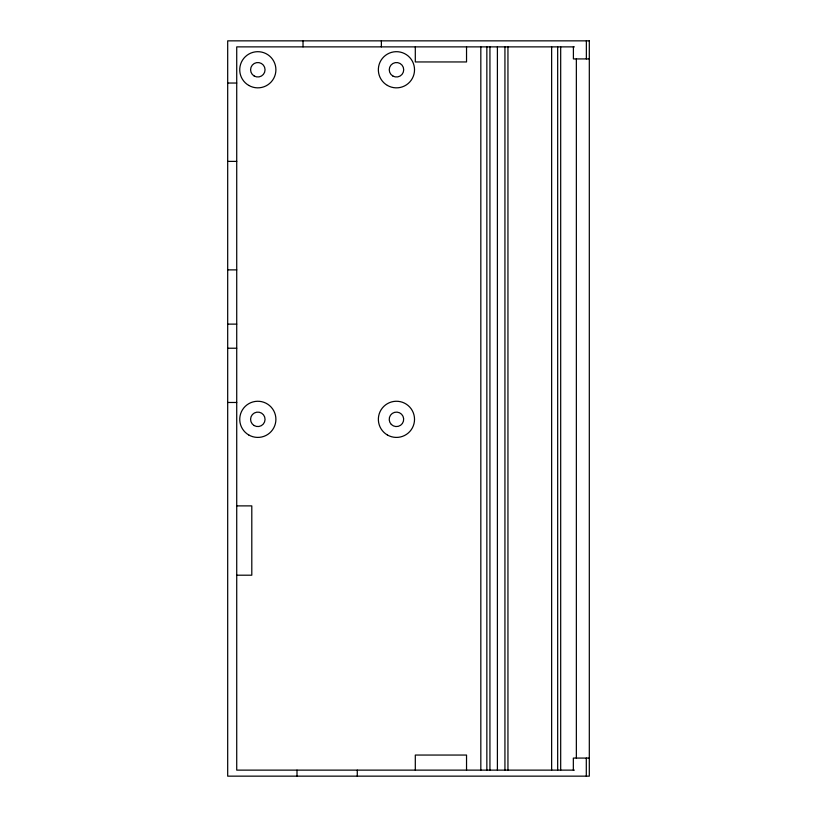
<?xml version="1.0" encoding="UTF-8"?>
<svg xmlns="http://www.w3.org/2000/svg" width="817" height="817" viewBox="0 0 817 817"><rect width="100%" height="100%" fill="white"/><g stroke="black" fill="none" stroke-linecap="round" stroke-linejoin="round"><path stroke-width="1.23" d="M574.382 46.875L236.726 46.875L236.726 770.125L574.382 770.125M589.312 58.926L573.401 58.926L573.401 46.875M227.688 83.038L236.726 83.038M227.688 161.388L236.726 161.388M227.688 269.876L236.726 269.876M227.688 324.124L236.726 324.124M227.688 348.226L236.726 348.226M227.688 402.475L236.726 402.475M236.726 505.886L251.799 505.886L251.799 575.199L236.726 575.199M589.312 758.074L573.34 758.074L573.34 770.125M586.361 40.85L586.361 58.926M586.3 758.074L586.3 776.15M576.353 58.926L576.353 758.074M560.687 46.875L560.687 770.125M557.674 46.875L557.674 770.125M551.638 46.875L551.638 770.125M507.949 46.875L507.949 770.125M504.937 46.875L504.937 770.125M497.4 46.875L497.4 770.125M489.934 46.875L489.934 770.125M486.85 46.875L486.85 770.125M480.825 46.875L480.825 770.125M466.538 46.875L466.538 61.949L415.302 61.949L415.302 46.875M466.538 770.125L466.538 755.051L415.302 755.051L415.302 770.125M381.376 40.85L381.376 46.875M357.274 770.125L357.274 776.15M303.025 40.85L303.025 46.875M297 770.125L297 776.15M589.312 40.85L227.688 40.85L227.688 776.15L589.312 776.15L589.312 40.85M387.401 434.991A18.076 18.076 0 0 0 414.525 419.335A18.076 18.076 0 0 0 387.401 403.68A18.076 18.076 0 0 0 387.401 434.991M248.787 434.991A18.076 18.076 0 0 0 275.901 419.335A18.076 18.076 0 0 0 248.787 403.68A18.076 18.076 0 0 0 248.787 434.991M248.787 85.428A18.076 18.076 0 0 0 275.901 69.772A18.076 18.076 0 0 0 248.787 54.106A18.076 18.076 0 0 0 248.787 85.428M387.401 85.428A18.076 18.076 0 0 0 414.525 69.772A18.076 18.076 0 0 0 387.401 54.106A18.076 18.076 0 0 0 387.401 85.428M254.21 76.032A7.23 7.23 0 0 0 265.055 69.772A7.23 7.23 0 0 0 254.21 63.501A7.23 7.23 0 0 0 254.21 76.032M392.865 76.032A7.23 7.23 0 0 0 403.71 69.772A7.23 7.23 0 0 0 392.865 63.501A7.23 7.23 0 0 0 392.865 76.032M391.333 424.452A7.23 7.23 0 0 0 403.435 421.204A7.23 7.23 0 0 0 394.57 412.35A7.23 7.23 0 0 0 391.333 424.452M254.077 425.524A7.23 7.23 0 0 0 265.055 419.489A7.23 7.23 0 0 0 254.342 412.993A7.23 7.23 0 0 0 254.077 425.524"/></g></svg>
